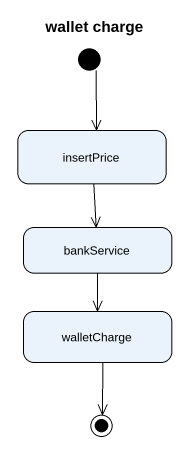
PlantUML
@startuml
title wallet charge
hide empty description
state insertPrice
state bankService
state walletCharge
[*] --> insertPrice
insertPrice --> bankService
bankService --> walletCharge
walletCharge --> [*]
@enduml
